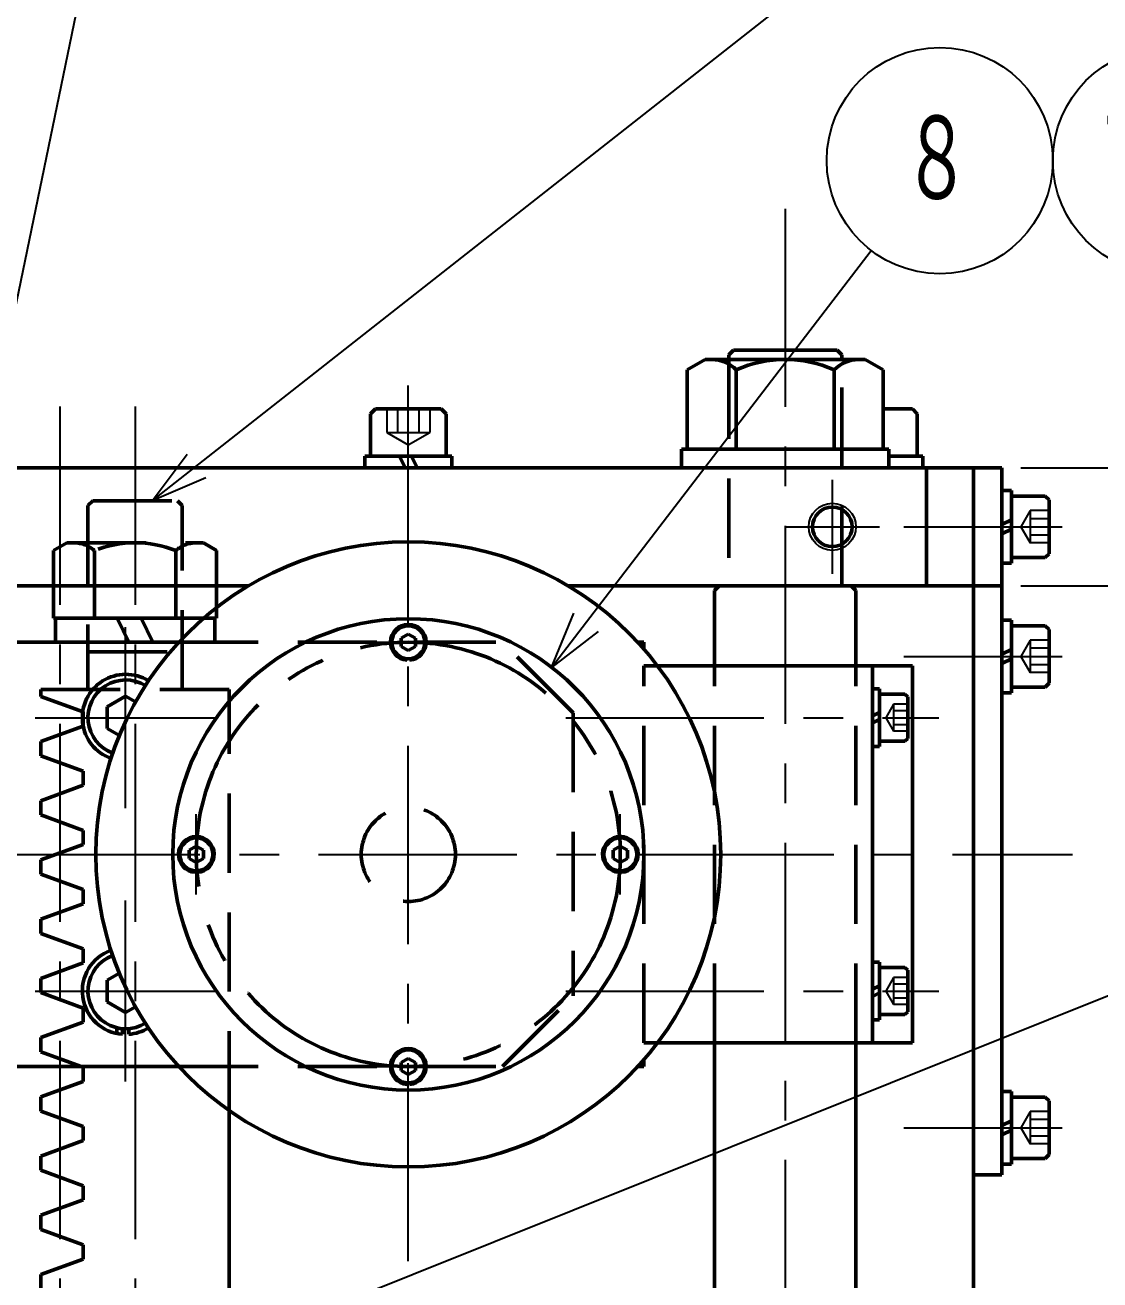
# Model space of a CAD drawing. Header units: millimetres. Extents: x 541 to 1553, y -2294 to 1811.
# Drawn here: x 1103.5 to 1331.7, y 1335.2 to 1601.5 of the extents above; entities that cross this region are included whole.
import ezdxf

# ---------------------------------------------------------------- set-up
doc = ezdxf.new("R2010")
doc.units = ezdxf.units.MM
doc.header["$LTSCALE"] = 1.324409
doc.linetypes.add('CENTER', pattern=[50.8, 31.75, -6.35, 6.35, -6.35])
doc.linetypes.add('DASHED', pattern=[19.05, 12.7, -6.35])
for name, color, linetype in [('NoLayerName_001', 7, 'Continuous'), ('NoLayerName_002', 7, 'Continuous'), ('NoLayerName_003', 7, 'Continuous')]:
    doc.layers.add(name, color=color, linetype=linetype)
doc.styles.get("Standard").update_dxf_attribs({"font": 'txt', "bigfont": 'extfont2'})
doc.dimstyles.get("Standard").update_dxf_attribs({"dimtxt": 2.5, "dimasz": 2.5, "dimexe": 1.25, "dimexo": 0.625, "dimtad": 1, "dimdec": 3, "dimzin": 0, "dimdsep": 46, "dimtxsty": 'Standard', "dimcen": 2.5, "dimadec": 0, "dimazin": 0, "dimtfac": 0.75, "dimtdec": 3, "dimtmove": 0, "dimatfit": 3, "dimfxl": 1, "dimarcsym": 0})

# ---------------------------------------------------------------- blocks, each defined once
blk = doc.blocks.new('_OPEN30')
at = {"color": 0, "linetype": 'ByBlock', "lineweight": -2}
for p, q in [((-1, 0.267949), (0, 0)), ((0, 0), (-1, -0.267949)), ((0, 0), (-1, 0))]:
    blk.add_line(p, q, dxfattribs=at)
blk = doc.blocks.new('*D541')
at = {"layer": 'Defpoints', "color": 0}
for p in [(1053.86, 1756.52), (1548.89, 1756.52), (1339.86, 1225.52)]:
    blk.add_point(p, dxfattribs=at)
at = {"layer": 'NoLayerName_001', "color": 0, "linetype": 'Continuous', "lineweight": 25}
for p, q in [((1057.86, 1756.52), (1552.89, 1756.52)), ((1548.89, 1237.52), (1548.89, 1744.52)), ((1343.86, 1225.52), (1552.89, 1225.52))]:
    blk.add_line(p, q, dxfattribs=at)
at = {"layer": 'NoLayerName_001', "color": 0, "lineweight": 25, "xscale": 12, "yscale": 12, "zscale": 12}
for p, rotation in [((1548.89, 1756.52), 90), ((1548.89, 1225.52), 270)]:
    blk.add_blockref('_OPEN30', p, dxfattribs=dict(at, rotation=rotation))
at = {"layer": 'NoLayerName_001', "color": 2, "lineweight": 50, "insert": (1532.89, 1491.02), "char_height": 24, "attachment_point": 5, "rotation": 90}
blk.add_mtext('\\W0.8000;\\T0.8750;531', dxfattribs=at)
blk = doc.blocks.new('*D542')
at = {"layer": 'Defpoints', "color": 0}
for p in [(1310.86, 1507.52), (1310.86, 943.52), (1496.08, 943.52)]:
    blk.add_point(p, dxfattribs=at)
at = {"layer": 'NoLayerName_001', "color": 0, "linetype": 'Continuous', "lineweight": 25}
for p, q in [((1314.86, 1507.52), (1500.08, 1507.52)), ((1496.08, 1495.52), (1496.08, 955.52)), ((1314.86, 943.52), (1500.08, 943.52))]:
    blk.add_line(p, q, dxfattribs=at)
at = {"layer": 'NoLayerName_001', "color": 0, "lineweight": 25, "xscale": 12, "yscale": 12, "zscale": 12}
for p, rotation in [((1496.08, 1507.52), 90), ((1496.08, 943.52), 270)]:
    blk.add_blockref('_OPEN30', p, dxfattribs=dict(at, rotation=rotation))
at = {"layer": 'NoLayerName_001', "color": 2, "lineweight": 50, "insert": (1480.08, 1225.52), "char_height": 24, "attachment_point": 5, "rotation": 90}
blk.add_mtext('\\W0.8000;\\T0.8750;564', dxfattribs=at)
blk = doc.blocks.new('*D544')
at = {"layer": 'Defpoints', "color": 0}
for p in [(1053.86, 1756.52), (1310.86, 1507.52), (1496.08, 1507.52)]:
    blk.add_point(p, dxfattribs=at)
at = {"layer": 'NoLayerName_001', "color": 0, "linetype": 'Continuous', "lineweight": 25}
for p, q in [((1057.86, 1756.52), (1500.08, 1756.52)), ((1496.08, 1744.52), (1496.08, 1519.52)), ((1314.86, 1507.52), (1500.08, 1507.52))]:
    blk.add_line(p, q, dxfattribs=at)
at = {"layer": 'NoLayerName_001', "color": 0, "lineweight": 25, "xscale": 12, "yscale": 12, "zscale": 12}
for p, rotation in [((1496.08, 1756.52), 90), ((1496.08, 1507.52), 270)]:
    blk.add_blockref('_OPEN30', p, dxfattribs=dict(at, rotation=rotation))
at = {"layer": 'NoLayerName_001', "color": 2, "lineweight": 50, "insert": (1480.08, 1632.02), "char_height": 24, "attachment_point": 5, "rotation": 90}
blk.add_mtext('\\W0.8000;\\T0.8750;249', dxfattribs=at)
blk = doc.blocks.new('*D547')
at = {"layer": 'Defpoints', "color": 0}
for p in [(1310.86, 1482.52), (1453.2, 1482.52), (1310.86, 968.52)]:
    blk.add_point(p, dxfattribs=at)
at = {"layer": 'NoLayerName_001', "color": 0, "linetype": 'Continuous', "lineweight": 25}
for p, q in [((1314.86, 1482.52), (1457.2, 1482.52)), ((1453.2, 980.52), (1453.2, 1470.52)), ((1314.86, 968.52), (1457.2, 968.52))]:
    blk.add_line(p, q, dxfattribs=at)
at = {"layer": 'NoLayerName_001', "color": 0, "lineweight": 25, "xscale": 12, "yscale": 12, "zscale": 12}
for p, rotation in [((1453.2, 1482.52), 90), ((1453.2, 968.52), 270)]:
    blk.add_blockref('_OPEN30', p, dxfattribs=dict(at, rotation=rotation))
at = {"layer": 'NoLayerName_001', "color": 2, "lineweight": 50, "insert": (1437.2, 1225.52), "char_height": 24, "attachment_point": 5, "rotation": 90}
blk.add_mtext('\\W0.8000;\\T0.8750;514', dxfattribs=at)
blk = doc.blocks.new('*D549')
at = {"layer": 'Defpoints', "color": 0}
for p in [(1310.86, 1507.52), (1453.2, 1507.52), (1310.86, 1482.52)]:
    blk.add_point(p, dxfattribs=at)
at = {"layer": 'NoLayerName_001', "color": 0, "linetype": 'Continuous', "lineweight": 25}
for p, q in [((1453.2, 1507.52), (1453.2, 1568.32)), ((1453.2, 1519.52), (1453.2, 1531.52)), ((1314.86, 1507.52), (1457.2, 1507.52)), ((1453.2, 1482.52), (1453.2, 1507.52)), ((1314.86, 1482.52), (1457.2, 1482.52)), ((1453.2, 1470.52), (1453.2, 1458.52))]:
    blk.add_line(p, q, dxfattribs=at)
at = {"layer": 'NoLayerName_001', "color": 0, "lineweight": 25, "xscale": 12, "yscale": 12, "zscale": 12}
for p, rotation in [((1453.2, 1507.52), 270), ((1453.2, 1482.52), 90)]:
    blk.add_blockref('_OPEN30', p, dxfattribs=dict(at, rotation=rotation))
at = {"layer": 'NoLayerName_001', "color": 2, "lineweight": 50, "insert": (1437.2, 1549.92), "char_height": 24, "attachment_point": 5, "rotation": 90}
blk.add_mtext('\\W0.8000;\\T0.8750;25', dxfattribs=at)
blk = doc.blocks.new('JZB_0044')
at = {"layer": 'NoLayerName_001', "color": 7, "linetype": 'Continuous', "lineweight": 50}
for p, q in [((7.34, 0.17), (7.34, 1.4)), ((8.56, 0), (8.56, 1.2)), ((9.84, 0), (9.84, 1.2))]:
    blk.add_line(p, q, dxfattribs=at)
for start, end in [(109.8051, 266.0089), (273.9911, 301.7869)]:
    blk.add_arc((9.2, 9.18), 9.2, start, end, dxfattribs=at)
blk = doc.blocks.new('JZB_0045')
at = {"layer": 'NoLayerName_001', "color": 7, "linetype": 'Continuous', "lineweight": 50}
blk.add_arc((9.2, 8.66), 9.2, 58.2131, 250.1949, dxfattribs=at)
blk = doc.blocks.new('JZB_0093')
at = {"layer": 'NoLayerName_001', "color": 7, "linetype": 'Continuous', "lineweight": 50}
for p, q in [((6.66, 11.8), (4.04, 10.29)), ((4.04, 10.29), (4.04, 5.71)), ((4.04, 5.71), (8, 3.43)), ((8, 3.43), (10.11, 4.65))]:
    blk.add_line(p, q, dxfattribs=at)
blk.add_arc((8, 8), 8, 110.0184, 301.5737, dxfattribs=at)
blk = doc.blocks.new('JZB_0094')
at = {"layer": 'NoLayerName_001', "color": 7, "linetype": 'Continuous', "lineweight": 50}
for p, q in [((8, 12.09), (4.04, 9.8)), ((10.11, 10.87), (8, 12.09)), ((4.04, 9.8), (4.04, 5.23)), ((4.04, 5.23), (6.66, 3.72))]:
    blk.add_line(p, q, dxfattribs=at)
blk.add_arc((8, 7.52), 8, 58.4263, 249.9816, dxfattribs=at)
blk = doc.blocks.new('JZB_0117')
at = {"layer": 'NoLayerName_001', "color": 7, "linetype": 'Continuous', "lineweight": 50}
for p, q in [((3.06, 0.06), (3.06, 0.37)), ((3.54, 0), (3.54, 0.3)), ((4.06, 0), (4.06, 0.3))]:
    blk.add_line(p, q, dxfattribs=at)
blk.add_arc((3.8, 3.79), 3.8, 273.8649, 266.1351, dxfattribs=at)
blk = doc.blocks.new('JZB_0120')
at = {"layer": 'NoLayerName_001', "color": 7, "linetype": 'Continuous', "lineweight": 50}
for p, q in [((3.5, 5.22), (2.01, 4.36)), ((2.01, 4.36), (2.01, 2.64)), ((4.99, 4.36), (3.5, 5.22)), ((4.99, 2.64), (4.99, 4.36)), ((2.01, 2.64), (3.5, 1.78)), ((3.5, 1.78), (4.99, 2.64))]:
    blk.add_line(p, q, dxfattribs=at)
blk.add_circle((3.5, 3.5), 3.5, dxfattribs=at)
blk = doc.blocks.new('JZB_0124')
at = {"layer": 'NoLayerName_001', "color": 7, "linetype": 'Continuous', "lineweight": 50}
for p, q in [((3.06, 0.06), (3.06, 0.37)), ((3.54, 0), (3.54, 0.3)), ((4.06, 0), (4.06, 0.3))]:
    blk.add_line(p, q, dxfattribs=at)
blk.add_arc((3.8, 3.79), 3.8, 273.8649, 266.1351, dxfattribs=at)
blk = doc.blocks.new('JZB_0125')
at = {"layer": 'NoLayerName_001', "color": 7, "linetype": 'Continuous', "lineweight": 50}
for p, q in [((3.06, 0.06), (3.06, 0.37)), ((3.54, 0), (3.54, 0.3)), ((4.06, 0), (4.06, 0.3))]:
    blk.add_line(p, q, dxfattribs=at)
blk.add_arc((3.8, 3.79), 3.8, 273.8649, 266.1351, dxfattribs=at)
blk = doc.blocks.new('JZB_0126')
at = {"layer": 'NoLayerName_001', "color": 7, "linetype": 'Continuous', "lineweight": 50}
for p, q in [((3.5, 5.22), (2.01, 4.36)), ((2.01, 4.36), (2.01, 2.64)), ((4.99, 4.36), (3.5, 5.22)), ((4.99, 2.64), (4.99, 4.36)), ((2.01, 2.64), (3.5, 1.78)), ((3.5, 1.78), (4.99, 2.64))]:
    blk.add_line(p, q, dxfattribs=at)
blk.add_circle((3.5, 3.5), 3.5, dxfattribs=at)
blk = doc.blocks.new('JZB_0127')
at = {"layer": 'NoLayerName_001', "color": 7, "linetype": 'Continuous', "lineweight": 50}
for p, q in [((3.5, 5.22), (2.01, 4.36)), ((2.01, 4.36), (2.01, 2.64)), ((4.99, 4.36), (3.5, 5.22)), ((4.99, 2.64), (4.99, 4.36)), ((2.01, 2.64), (3.5, 1.78)), ((3.5, 1.78), (4.99, 2.64))]:
    blk.add_line(p, q, dxfattribs=at)
blk.add_circle((3.5, 3.5), 3.5, dxfattribs=at)
blk = doc.blocks.new('JZB_0128')
at = {"layer": 'NoLayerName_001', "color": 7, "linetype": 'Continuous', "lineweight": 50}
blk.add_circle((50, 50), 50, dxfattribs=at)
blk = doc.blocks.new('JZB_0129')
at = {"layer": 'NoLayerName_001', "color": 7, "linetype": 'Continuous', "lineweight": 50}
for p, q in [((3.06, 0.06), (3.06, 0.37)), ((3.54, 0), (3.54, 0.3)), ((4.06, 0), (4.06, 0.3))]:
    blk.add_line(p, q, dxfattribs=at)
blk.add_arc((3.8, 3.79), 3.8, 273.8649, 266.1351, dxfattribs=at)
blk = doc.blocks.new('JZB_0130')
at = {"layer": 'NoLayerName_001', "color": 7, "linetype": 'Continuous', "lineweight": 50}
for p, q in [((3.5, 5.22), (2.01, 4.36)), ((2.01, 4.36), (2.01, 2.64)), ((4.99, 4.36), (3.5, 5.22)), ((4.99, 2.64), (4.99, 4.36)), ((2.01, 2.64), (3.5, 1.78)), ((3.5, 1.78), (4.99, 2.64))]:
    blk.add_line(p, q, dxfattribs=at)
blk.add_circle((3.5, 3.5), 3.5, dxfattribs=at)
blk = doc.blocks.new('JZB_0133')
at = {"layer": 'NoLayerName_001', "color": 7, "linetype": 'Continuous', "lineweight": 50}
for p, q in [((398.71, 90), (400, 90)), ((400, 90), (400, 88.56)), ((400, 0), (398.71, 0)), ((400, 1.44), (400, 0))]:
    blk.add_line(p, q, dxfattribs=at)
blk = doc.blocks.new('JZB_0134')
at = {"layer": 'NoLayerName_001', "color": 7, "linetype": 'Continuous', "lineweight": 50}
for p, q in [((0, 4), (0, 0)), ((0, 4), (44, 4)), ((44, 0), (44, 4))]:
    blk.add_line(p, q, dxfattribs=at)
blk = doc.blocks.new('JZB_0135')
at = {"layer": 'NoLayerName_001', "color": 7, "linetype": 'Continuous', "lineweight": 50}
for p, q in [((7.2, 2.5), (0, 2.5)), ((7.2, 0), (7.2, 2.5))]:
    blk.add_line(p, q, dxfattribs=at)
blk = doc.blocks.new('JZB_0136')
at = {"layer": 'NoLayerName_001', "color": 7, "linetype": 'Continuous', "lineweight": 50}
for p, q in [((6.22, 10), (0, 10)), ((7.22, 9), (6.22, 10)), ((7.22, 0), (7.22, 9))]:
    blk.add_line(p, q, dxfattribs=at)
blk = doc.blocks.new('JZB_0149')
at = {"layer": 'NoLayerName_001', "color": 7, "linetype": 'Continuous', "lineweight": 50}
for p, q in [((540, 25), (0, 25)), ((530, 0), (530, 25)), ((540, 25), (540, 0)), ((153.89, 0), (386.11, 0)), ((540, 0), (453.89, 0))]:
    blk.add_line(p, q, dxfattribs=at)
blk = doc.blocks.new('JZB_0150')
at = {"layer": 'NoLayerName_001', "color": 7, "linetype": 'Continuous', "lineweight": 50}
for p, q in [((6, 150), (0, 150)), ((6, 0), (6, 150)), ((6, 125), (0, 125)), ((0, 0), (0, 125)), ((6, 0), (0, 0))]:
    blk.add_line(p, q, dxfattribs=at)
blk = doc.blocks.new('JZB_0151')
at = {"layer": 'NoLayerName_001', "color": 7, "linetype": 'Continuous', "lineweight": 50}
blk.add_line((540, 0), (540, 264), dxfattribs=at)
blk = doc.blocks.new('JZB_0155')
at = {"layer": 'NoLayerName_002', "color": 7, "linetype": 'Continuous', "lineweight": 50}
blk.add_circle((66.31, 66.31), 66.31, dxfattribs=at)
blk = doc.blocks.new('JZB_0158')
at = {"layer": 'NoLayerName_001', "color": 4, "linetype": 'CENTER', "lineweight": 25}
for p, q in [((10, 20), (10, 0)), ((0, 10), (20, 10))]:
    blk.add_line(p, q, dxfattribs=at)
at = {"layer": 'NoLayerName_001', "color": 3, "linetype": 'Continuous', "lineweight": 25}
blk.add_circle((10, 10), 5, dxfattribs=at)
at = {"layer": 'NoLayerName_001', "color": 7, "linetype": 'Continuous', "lineweight": 50}
blk.add_circle((10, 10), 4.19, dxfattribs=at)
blk = doc.blocks.new('JZB_0161')
at = {"layer": 'NoLayerName_003', "color": 3, "linetype": 'DASHED', "lineweight": 50}
for p, q in [((11, 500), (10, 499)), ((10, 499), (10, 460)), ((11, 500), (29, 500)), ((30, 499), (29, 500)), ((30, 460), (30, 499)), ((10, 468), (30, 468)), ((0, 460), (0, 458.49)), ((0, 460), (40, 460)), ((0, 458.49), (9, 455.22)), ((40, 370.65), (40, 460)), ((9, 455.22), (9, 452.22)), ((0, 448.94), (9, 452.22)), ((0, 448.94), (0, 445.93)), ((0, 445.93), (9, 442.65)), ((9, 442.65), (9, 439.66)), ((0, 436.38), (9, 439.66)), ((0, 436.38), (0, 433.37)), ((0, 433.37), (9, 430.09)), ((9, 430.09), (9, 427.09)), ((0, 423.82), (9, 427.09)), ((0, 423.82), (0, 420.8)), ((0, 420.8), (9, 417.53)), ((9, 417.53), (9, 414.53)), ((0, 411.25), (9, 414.53)), ((0, 411.25), (0, 408.24)), ((0, 408.24), (9, 404.96)), ((9, 404.96), (9, 401.97)), ((0, 398.69), (9, 401.97)), ((0, 398.69), (0, 395.68)), ((0, 395.68), (9, 392.4)), ((9, 392.4), (9, 389.4)), ((0, 386.13), (9, 389.4)), ((0, 386.13), (0, 383.11)), ((8.55, 380), (0, 383.11))]:
    blk.add_line(p, q, dxfattribs=at)
at = {"layer": 'NoLayerName_003', "color": 7, "linetype": 'Continuous', "lineweight": 50}
for p, q in [((8.55, 380), (9, 379.84)), ((9, 379.84), (9, 376.84)), ((0, 373.56), (9, 376.84)), ((0, 373.56), (0, 370.55)), ((0, 370.55), (9, 367.27)), ((40, 79.35), (40, 370.65)), ((9, 367.27), (9, 364.28)), ((0, 361), (9, 364.28)), ((0, 361), (0, 357.99)), ((0, 357.99), (9, 354.71)), ((9, 354.71), (9, 351.71)), ((0, 348.44), (9, 351.71)), ((0, 348.44), (0, 345.42)), ((0, 345.42), (9, 342.15)), ((9, 342.15), (9, 339.15)), ((0, 335.87), (9, 339.15)), ((0, 335.87), (0, 332.86))]:
    blk.add_line(p, q, dxfattribs=at)
blk = doc.blocks.new('JZB_0165')
at = {"layer": 'NoLayerName_001', "color": 7, "linetype": 'Continuous', "lineweight": 50}
for p, q in [((0, 0), (0, 90)), ((91.29, 90), (0, 90)), ((91.29, 0), (0, 0))]:
    blk.add_line(p, q, dxfattribs=at)
at = {"layer": 'NoLayerName_001', "color": 3, "linetype": 'DASHED', "lineweight": 50}
for p, q in [((91.29, 90), (160, 90)), ((175, 75), (160, 90)), ((175, 75), (175, 15)), ((160, 0), (175, 15)), ((91.29, 0), (160, 0))]:
    blk.add_line(p, q, dxfattribs=at)
blk.add_circle((140, 45), 10, dxfattribs=at)
blk = doc.blocks.new('JZB_0170')
at = {"layer": 'NoLayerName_003', "color": 3, "linetype": 'DASHED', "lineweight": 50}
for p, q in [((0, 0), (0, 80)), ((2.89, 80), (0, 80)), ((2.89, 0), (0, 0))]:
    blk.add_line(p, q, dxfattribs=at)
at = {"layer": 'NoLayerName_003', "color": 7, "linetype": 'Continuous', "lineweight": 50}
for p, q in [((2.89, 80), (57, 80)), ((48.5, 0), (48.5, 80)), ((57, 0), (57, 80)), ((2.89, 0), (57, 0))]:
    blk.add_line(p, q, dxfattribs=at)
blk = doc.blocks.new('JZB_0173')
at = {"layer": 'NoLayerName_001', "color": 7, "linetype": 'Continuous', "lineweight": 50}
for p, q in [((4, 600), (3, 599)), ((4, 600), (26, 600)), ((27, 599), (26, 600)), ((3, 598), (3, 599)), ((27, 598), (27, 599)), ((1, 550), (0, 549)), ((0, 533), (0, 549)), ((30, 549), (29, 550)), ((30, 533), (30, 549)), ((0, 133), (0, 453)), ((30, 133), (30, 453))]:
    blk.add_line(p, q, dxfattribs=at)
at = {"layer": 'NoLayerName_001', "color": 3, "linetype": 'DASHED', "lineweight": 50}
for p, q in [((3, 598), (3, 550)), ((27, 550), (27, 598)), ((0, 453), (0, 533)), ((30, 453), (30, 533))]:
    blk.add_line(p, q, dxfattribs=at)
blk = doc.blocks.new('JZB_0191')
at = {"layer": 'NoLayerName_001', "color": 7, "linetype": 'Continuous', "lineweight": 50}
for p, q in [((22.8, 13), (30, 13)), ((22.8, 13), (22.8, 0)), ((30, 13), (30.8, 12.2)), ((30.8, 12.2), (30.8, 0.8)), ((22.8, 0), (30, 0)), ((30, 0), (30.8, 0.8))]:
    blk.add_line(p, q, dxfattribs=at)
at = {"layer": 'NoLayerName_001', "color": 3, "linetype": 'DASHED', "lineweight": 25}
for p, q in [((26.8, 9.93), (24.82, 6.5)), ((26.8, 9.93), (26.8, 3.07)), ((30.8, 9.93), (26.8, 9.93)), ((30.8, 8.22), (26.8, 8.22)), ((24.82, 6.5), (26.8, 3.07)), ((26.8, 4.79), (30.8, 4.79)), ((30.8, 3.07), (26.8, 3.07))]:
    blk.add_line(p, q, dxfattribs=at)
at = {"layer": 'NoLayerName_001', "color": 4, "linetype": 'CENTER', "lineweight": 25}
blk.add_line((0, 6.5), (33.6, 6.5), dxfattribs=at)
blk = doc.blocks.new('JZB_0192')
at = {"layer": 'NoLayerName_001', "color": 7, "linetype": 'Continuous', "lineweight": 50}
for p, q in [((2, 15.4), (0, 15.4)), ((2, 14.2), (2, 15.4)), ((0, 8.21), (2, 9.19)), ((2, 7.19), (0, 6.21)), ((2, 0), (2, 1.2)), ((0, 0), (2, 0))]:
    blk.add_line(p, q, dxfattribs=at)
blk = doc.blocks.new('JZB_0193')
at = {"layer": 'NoLayerName_001', "color": 7, "linetype": 'Continuous', "lineweight": 50}
for p, q in [((22.8, 13), (30, 13)), ((22.8, 13), (22.8, 0)), ((30, 13), (30.8, 12.2)), ((30.8, 12.2), (30.8, 0.8)), ((22.8, 0), (30, 0)), ((30, 0), (30.8, 0.8))]:
    blk.add_line(p, q, dxfattribs=at)
at = {"layer": 'NoLayerName_001', "color": 3, "linetype": 'DASHED', "lineweight": 25}
for p, q in [((26.8, 9.93), (24.82, 6.5)), ((26.8, 9.93), (26.8, 3.07)), ((30.8, 9.93), (26.8, 9.93)), ((30.8, 8.22), (26.8, 8.22)), ((24.82, 6.5), (26.8, 3.07)), ((26.8, 4.79), (30.8, 4.79)), ((30.8, 3.07), (26.8, 3.07))]:
    blk.add_line(p, q, dxfattribs=at)
at = {"layer": 'NoLayerName_001', "color": 4, "linetype": 'CENTER', "lineweight": 25}
blk.add_line((0, 6.5), (33.6, 6.5), dxfattribs=at)
blk = doc.blocks.new('JZB_0194')
at = {"layer": 'NoLayerName_001', "color": 7, "linetype": 'Continuous', "lineweight": 50}
for p, q in [((2, 15.4), (0, 15.4)), ((2, 14.2), (2, 15.4)), ((0, 8.21), (2, 9.19)), ((2, 7.19), (0, 6.21)), ((0, 0), (2, 0)), ((2, 0), (2, 1.2))]:
    blk.add_line(p, q, dxfattribs=at)
blk = doc.blocks.new('JZB_0195')
at = {"layer": 'NoLayerName_001', "color": 7, "linetype": 'Continuous', "lineweight": 50}
for p, q in [((22.8, 13), (30, 13)), ((22.8, 13), (22.8, 0)), ((30, 13), (30.8, 12.2)), ((30.8, 12.2), (30.8, 0.8)), ((22.8, 0), (30, 0)), ((30, 0), (30.8, 0.8))]:
    blk.add_line(p, q, dxfattribs=at)
at = {"layer": 'NoLayerName_001', "color": 3, "linetype": 'DASHED', "lineweight": 25}
for p, q in [((26.8, 9.93), (24.82, 6.5)), ((26.8, 9.93), (26.8, 3.07)), ((30.8, 9.93), (26.8, 9.93)), ((30.8, 8.22), (26.8, 8.22)), ((24.82, 6.5), (26.8, 3.07)), ((26.8, 4.79), (30.8, 4.79)), ((30.8, 3.07), (26.8, 3.07))]:
    blk.add_line(p, q, dxfattribs=at)
at = {"layer": 'NoLayerName_001', "color": 4, "linetype": 'CENTER', "lineweight": 25}
blk.add_line((0, 6.5), (33.6, 6.5), dxfattribs=at)
blk = doc.blocks.new('JZB_0196')
at = {"layer": 'NoLayerName_001', "color": 7, "linetype": 'Continuous', "lineweight": 50}
for p, q in [((2, 15.4), (0, 15.4)), ((2, 14.2), (2, 15.4)), ((0, 8.21), (2, 9.19)), ((2, 7.19), (0, 6.21)), ((0, 0), (2, 0)), ((2, 0), (2, 1.2))]:
    blk.add_line(p, q, dxfattribs=at)
blk = doc.blocks.new('JZB_0204')
at = {"layer": 'NoLayerName_001', "color": 7, "linetype": 'Continuous', "lineweight": 50}
for p, q in [((66.6, 10), (72, 10)), ((66.6, 10), (66.6, 0)), ((72, 10), (72.6, 9.4)), ((72.6, 9.4), (72.6, 0.6)), ((66.6, 0), (72, 0)), ((72, 0), (72.6, 0.6))]:
    blk.add_line(p, q, dxfattribs=at)
at = {"layer": 'NoLayerName_001', "color": 3, "linetype": 'DASHED', "lineweight": 25}
for p, q in [((69.6, 7.86), (67.95, 5)), ((69.6, 7.86), (69.6, 2.14)), ((72.6, 7.86), (69.6, 7.86)), ((72.6, 6.43), (69.6, 6.43)), ((67.95, 5), (69.6, 2.14)), ((69.6, 3.57), (72.6, 3.57)), ((72.6, 2.14), (69.6, 2.14))]:
    blk.add_line(p, q, dxfattribs=at)
at = {"layer": 'NoLayerName_001', "color": 4, "linetype": 'CENTER', "lineweight": 25}
blk.add_line((0, 5), (79.2, 5), dxfattribs=at)
blk = doc.blocks.new('JZB_0205')
at = {"layer": 'NoLayerName_001', "color": 7, "linetype": 'Continuous', "lineweight": 50}
for p, q in [((1.5, 12.2), (0, 12.2)), ((1.5, 11.1), (1.5, 12.2)), ((0, 6.48), (1.5, 7.22)), ((1.5, 5.72), (0, 4.98)), ((1.5, 0), (1.5, 1.1)), ((0, 0), (1.5, 0))]:
    blk.add_line(p, q, dxfattribs=at)
blk = doc.blocks.new('JZB_0206')
at = {"layer": 'NoLayerName_001', "color": 7, "linetype": 'Continuous', "lineweight": 50}
for p, q in [((66.6, 10), (72, 10)), ((66.6, 10), (66.6, 0)), ((72, 10), (72.6, 9.4)), ((72.6, 9.4), (72.6, 0.6)), ((66.6, 0), (72, 0)), ((72, 0), (72.6, 0.6))]:
    blk.add_line(p, q, dxfattribs=at)
at = {"layer": 'NoLayerName_001', "color": 3, "linetype": 'DASHED', "lineweight": 25}
for p, q in [((69.6, 7.86), (67.95, 5)), ((69.6, 7.86), (69.6, 2.14)), ((72.6, 7.86), (69.6, 7.86)), ((72.6, 6.43), (69.6, 6.43)), ((67.95, 5), (69.6, 2.14)), ((69.6, 3.57), (72.6, 3.57)), ((72.6, 2.14), (69.6, 2.14))]:
    blk.add_line(p, q, dxfattribs=at)
at = {"layer": 'NoLayerName_001', "color": 4, "linetype": 'CENTER', "lineweight": 25}
blk.add_line((0, 5), (79.2, 5), dxfattribs=at)
blk = doc.blocks.new('JZB_0207')
at = {"layer": 'NoLayerName_001', "color": 7, "linetype": 'Continuous', "lineweight": 50}
for p, q in [((1.5, 12.2), (0, 12.2)), ((1.5, 11.1), (1.5, 12.2)), ((0, 6.48), (1.5, 7.22)), ((1.5, 5.72), (0, 4.98)), ((1.5, 0), (1.5, 1.1)), ((0, 0), (1.5, 0))]:
    blk.add_line(p, q, dxfattribs=at)
blk = doc.blocks.new('JZB_0229')
at = {"layer": 'NoLayerName_001', "color": 4, "linetype": 'CENTER', "lineweight": 25}
blk.add_line((8, 0), (8, 40.7), dxfattribs=at)
at = {"layer": 'NoLayerName_001', "color": 7, "linetype": 'Continuous', "lineweight": 50}
for p, q in [((0, 34.7), (1, 35.7)), ((0, 25.7), (0, 34.7)), ((1, 35.7), (15, 35.7)), ((16, 34.7), (15, 35.7)), ((16, 25.7), (16, 34.7)), ((0, 25.7), (16, 25.7))]:
    blk.add_line(p, q, dxfattribs=at)
at = {"layer": 'NoLayerName_001', "color": 3, "linetype": 'DASHED', "lineweight": 25}
for p, q in [((3.42, 35.7), (3.42, 30.7)), ((5.71, 35.7), (5.71, 30.7)), ((10.29, 30.7), (10.29, 35.7)), ((12.57, 35.7), (12.57, 30.7)), ((3.42, 30.7), (12.57, 30.7)), ((3.42, 30.7), (8, 28.06)), ((8, 28.06), (12.57, 30.7))]:
    blk.add_line(p, q, dxfattribs=at)
blk = doc.blocks.new('JZB_0230')
at = {"layer": 'NoLayerName_001', "color": 7, "linetype": 'Continuous', "lineweight": 50}
for p, q in [((0, 2.5), (0, 0)), ((1.2, 2.5), (0, 2.5)), ((8.56, 0), (7.34, 2.5)), ((9.84, 2.5), (11.06, 0)), ((18.4, 2.5), (17.2, 2.5)), ((18.4, 0), (18.4, 2.5))]:
    blk.add_line(p, q, dxfattribs=at)
blk = doc.blocks.new('JZB_0249')
at = {"layer": 'NoLayerName_001', "color": 7, "linetype": 'Continuous', "lineweight": 50}
for p, q in [((3.8, 19), (0, 16.81)), ((3.8, 19), (37.8, 19)), ((37.8, 19), (41.6, 16.81)), ((0, 16.81), (0, 0)), ((10.4, 0), (10.4, 16.81)), ((31.2, 0), (31.2, 16.81)), ((41.6, 16.81), (41.6, 0)), ((41.6, 0), (0, 0))]:
    blk.add_line(p, q, dxfattribs=at)
for centre, radius, start, end in [((5.2, 11.74), 7.26, 44.2493, 90), ((20.8, -6.75), 25.75, 66.1757, 113.8243), ((36.4, 11.74), 7.26, 90, 135.7507)]:
    blk.add_arc(centre, radius, start, end, dxfattribs=at)
blk = doc.blocks.new('JZB_0250')
at = {"layer": 'NoLayerName_001', "color": 3, "linetype": 'DASHED', "lineweight": 50}
for p, q in [((2.8, 16), (0, 14.38)), ((2.8, 16), (31.8, 16)), ((31.8, 16), (34.6, 14.38)), ((0, 6.9), (0, 14.38)), ((8.65, 6.9), (8.65, 14.38)), ((25.95, 6.9), (25.95, 14.38)), ((34.6, 6.9), (34.6, 14.38)), ((34.6, 2.26), (34.6, 0)), ((31.85, 0), (34.6, 0))]:
    blk.add_line(p, q, dxfattribs=at)
at = {"layer": 'NoLayerName_001', "color": 7, "linetype": 'Continuous', "lineweight": 50}
for p, q in [((0, 6.9), (0, 0)), ((8.65, 6.9), (8.65, 0)), ((25.95, 6.9), (25.95, 0)), ((34.6, 2.26), (34.6, 6.9)), ((31.85, 0), (0, 0))]:
    blk.add_line(p, q, dxfattribs=at)
at = {"layer": 'NoLayerName_001', "color": 3, "linetype": 'DASHED', "lineweight": 50}
for centre, radius, start, end in [((4.32, 9.41), 6.59, 49.0109, 90), ((17.3, -7.95), 23.95, 68.8285, 111.1715), ((30.27, 9.41), 6.59, 90, 130.9891)]:
    blk.add_arc(centre, radius, start, end, dxfattribs=at)
blk = doc.blocks.new('JZB_0253')
at = {"layer": 'NoLayerName_001', "color": 7, "linetype": 'Continuous', "lineweight": 50}
for p, q in [((0, 0), (0, 5.1)), ((15.59, 0), (13.11, 5.1)), ((20.69, 0), (18.21, 5.1)), ((26.19, 0), (0, 0))]:
    blk.add_line(p, q, dxfattribs=at)
at = {"layer": 'NoLayerName_001', "color": 3, "linetype": 'DASHED', "lineweight": 50}
blk.add_line((33.8, 5.1), (33.8, 0), dxfattribs=at)
blk = doc.blocks.new('DIM_0001')
at = {"layer": 'NoLayerName_001', "color": 3, "linetype": 'Continuous', "lineweight": 25}
for points in [[(0, 0), (67.8, 88.46)], [(9.85, 7.57), (0, 0), (4.75, 11.48)]]:
    blk.add_lwpolyline(points, dxfattribs=at)
for centre in [(82.4, 107.51), (130.4, 107.51), (178.4, 107.51)]:
    blk.add_circle(centre, 24, dxfattribs=at)
at = {"layer": 'NoLayerName_001', "color": 2, "linetype": 'Continuous', "lineweight": 50, "width": 0.666667}
for s, p in [('８', (74.4, 97.51)), ('７９', (114.4, 97.51)), ('９１', (162.4, 97.51))]:
    blk.add_text(s, height=20, dxfattribs=at).set_placement(p)
blk = doc.blocks.new('DIM_0003')
at = {"color": 3, "linetype": 'Continuous', "lineweight": 25}
for points in [[(0, 0), (148.34, 116.54)], [(11.42, 4.89), (0, 0), (7.45, 9.94)]]:
    blk.add_lwpolyline(points, dxfattribs=at)
for centre in [(167.21, 131.37), (215.21, 131.37), (263.21, 131.37)]:
    blk.add_circle(centre, 24, dxfattribs=at)
at = {"color": 2, "linetype": 'Continuous', "lineweight": 50, "width": 0.666667}
for s, p in [('１３', (151.21, 121.37)), ('８２', (199.21, 121.37)), ('８５', (247.21, 121.37))]:
    blk.add_text(s, height=20, dxfattribs=at).set_placement(p)
blk = doc.blocks.new('DIM_0009')
at = {"color": 3, "linetype": 'Continuous', "lineweight": 25}
for points in [[(0, 44.36), (286.53, 159.08)], [(12.34, 45.83), (0, 44.36), (9.95, 51.8)]]:
    blk.add_lwpolyline(points, dxfattribs=at)
for centre in [(308.81, 168), (308.81, 120), (308.81, 72), (308.81, 24)]:
    blk.add_circle(centre, 24, dxfattribs=at)
at = {"color": 2, "linetype": 'Continuous', "lineweight": 50, "width": 0.666667}
for s, p in [('１０', (292.81, 158)), ('４４', (292.81, 110)), ('７１', (292.81, 62)), ('８７', (292.81, 14))]:
    blk.add_text(s, height=20, dxfattribs=at).set_placement(p)
blk = doc.blocks.new('DIM_0010')
at = {"color": 3, "linetype": 'Continuous', "lineweight": 25}
blk.add_lwpolyline([(0.72, 0), (50.41, 240.17)], dxfattribs=at)

msp = doc.modelspace()

# ---------------------------------------------------------------- linework, layer by layer
at = {"layer": 'NoLayerName_001', "color": 4, "linetype": 'CENTER', "lineweight": 25}
for p, q in [((1264.8643, 1562.5203), (1264.8643, 902.5203)), ((1110.8643, 1520.5203), (1110.8643, 980.5203)), ((1126.8643, 1520.5203), (1126.8643, 910.5203)), ((1184.8643, 1339.2054), (1184.8643, 1511.8351)), ((1124.8643, 1435.3203), (1124.8643, 1473.7203)), ((1176.0643, 1470.5203), (1193.6643, 1470.5203)), ((1105.6643, 1454.5203), (1144.0643, 1454.5203)), ((1139.8643, 1417.0203), (1139.8643, 1434.0203)), ((1229.8643, 1417.0203), (1229.8643, 1434.0203)), ((1098.5494, 1425.5203), (1325.8643, 1425.5203)), ((1124.8643, 1377.3203), (1124.8643, 1415.7203)), ((1105.6643, 1396.5203), (1144.0643, 1396.5203)), ((1176.0643, 1380.5203), (1193.6643, 1380.5203))]:
    msp.add_line(p, q, dxfattribs=at)
at = {"layer": 'NoLayerName_001', "color": 4, "linetype": 'CENTER', "lineweight": 50}
msp.add_circle((1184.8643, 1425.5203), 45, dxfattribs=at)

# ---------------------------------------------------------------- block references
at = {"layer": 'NoLayerName_001', "color": 3, "linetype": 'Continuous', "lineweight": 25}
for name, p in [('DIM_0010', (1064.863, 1368.2203)), ('DIM_0003', (1130.4658, 1500.5203)), ('DIM_0001', (1215.2795, 1465.2055)), ('DIM_0009', (1084.8643, 1251.6747))]:
    msp.add_blockref(name, p, dxfattribs=at)
at = {"layer": 'NoLayerName_001'}
for name, p in [('JZB_0249', (1244.0643, 1511.5203)), ('JZB_0173', (1249.8643, 932.5203)), ('JZB_0229', (1176.8643, 1484.3203)), ('JZB_0136', (1285.6489, 1510.0203)), ('JZB_0230', (1175.6643, 1507.5203)), ('JZB_0134', (1242.8643, 1507.5203)), ('JZB_0135', (1286.8643, 1507.5203)), ('JZB_0149', (764.8643, 1482.5203)), ('JZB_0150', (1304.8643, 1357.5203)), ('JZB_0158', (1264.8643, 1485.0203)), ('JZB_0196', (1310.8643, 1487.3203)), ('JZB_0161', (1106.8643, 1000.5203)), ('JZB_0195', (1290.0643, 1488.5203)), ('JZB_0250', (1109.5643, 1475.6203)), ('JZB_0155', (1118.5494, 1359.2054)), ('JZB_0253', (1109.9643, 1470.5203)), ('JZB_0128', (1134.8643, 1375.5203)), ('JZB_0194', (1310.8643, 1459.8203)), ('JZB_0129', (1181.0643, 1466.7289)), ('JZB_0130', (1181.3643, 1467.0203)), ('JZB_0193', (1290.0643, 1461.0203)), ('JZB_0133', (834.8643, 1380.5203)), ('JZB_0165', (1044.8643, 1380.5203)), ('JZB_0170', (1234.8643, 1385.5203)), ('JZB_0045', (1115.6643, 1445.8644)), ('JZB_0094', (1116.8643, 1447.0036)), ('JZB_0204', (1218.2643, 1449.5203)), ('JZB_0205', (1283.3643, 1448.4203)), ('JZB_0117', (1136.0643, 1421.7289)), ('JZB_0120', (1136.3643, 1422.0203)), ('JZB_0124', (1226.0643, 1421.7289)), ('JZB_0126', (1226.3643, 1422.0203)), ('JZB_0044', (1115.6643, 1387.3426)), ('JZB_0093', (1116.8643, 1388.5203)), ('JZB_0206', (1218.2643, 1391.5203)), ('JZB_0207', (1283.3643, 1390.4203)), ('JZB_0125', (1181.0643, 1376.7289)), ('JZB_0127', (1181.3643, 1377.0203)), ('JZB_0191', (1290.0643, 1361.0203)), ('JZB_0192', (1310.8643, 1359.8203)), ('JZB_0151', (764.8643, 1093.5203))]:
    msp.add_blockref(name, p, dxfattribs=at)

# ---------------------------------------------------------------- dimensions: what is measured, and where the dimension line sits
at = {"layer": 'NoLayerName_001', "color": 3, "linetype": 'Continuous', "lineweight": 50}
for base, p1, p2, angle, picture, middle in [((1548.8898, 1756.5203), (1339.8643, 1225.5203), (1053.8643, 1756.5203), 90, '*D541', (1548.8898, 1491.0203)), ((1496.085, 1507.5203), (1053.8643, 1756.5203), (1310.8643, 1507.5203), 270, '*D544', (1496.085, 1632.0203)), ((1453.2014, 1507.5203), (1310.8643, 1482.5203), (1310.8643, 1507.5203), 90, '*D549', (1453.2014, 1549.9203)), ((1496.085, 943.5203), (1310.8643, 1507.5203), (1310.8643, 943.5203), 270, '*D542', (1496.085, 1225.5203)), ((1453.2014, 1482.5203), (1310.8643, 968.5203), (1310.8643, 1482.5203), 90, '*D547', (1453.2014, 1225.5203))]:
    dim = msp.add_linear_dim(base=base, p1=p1, p2=p2, angle=angle, text='\\W0.8000;\\T0.8750;<>', dimstyle='Standard', override={"dimtxt": 24, "dimasz": 12, "dimexe": 4, "dimexo": 4, "dimgap": 4, "dimzin": 8, "dimblk": 'OPEN30', "dimclrd": 0, "dimclre": 0, "dimclrt": 2, "dimtp": 0, "dimtm": 0, "dimlwd": 25, "dimlwe": 25}, dxfattribs=at)
    dim.commit()
    dim.dimension.update_dxf_attribs({"geometry": picture, "text_midpoint": middle, "dimtype": 160})

doc.saveas('drawing.dxf')
